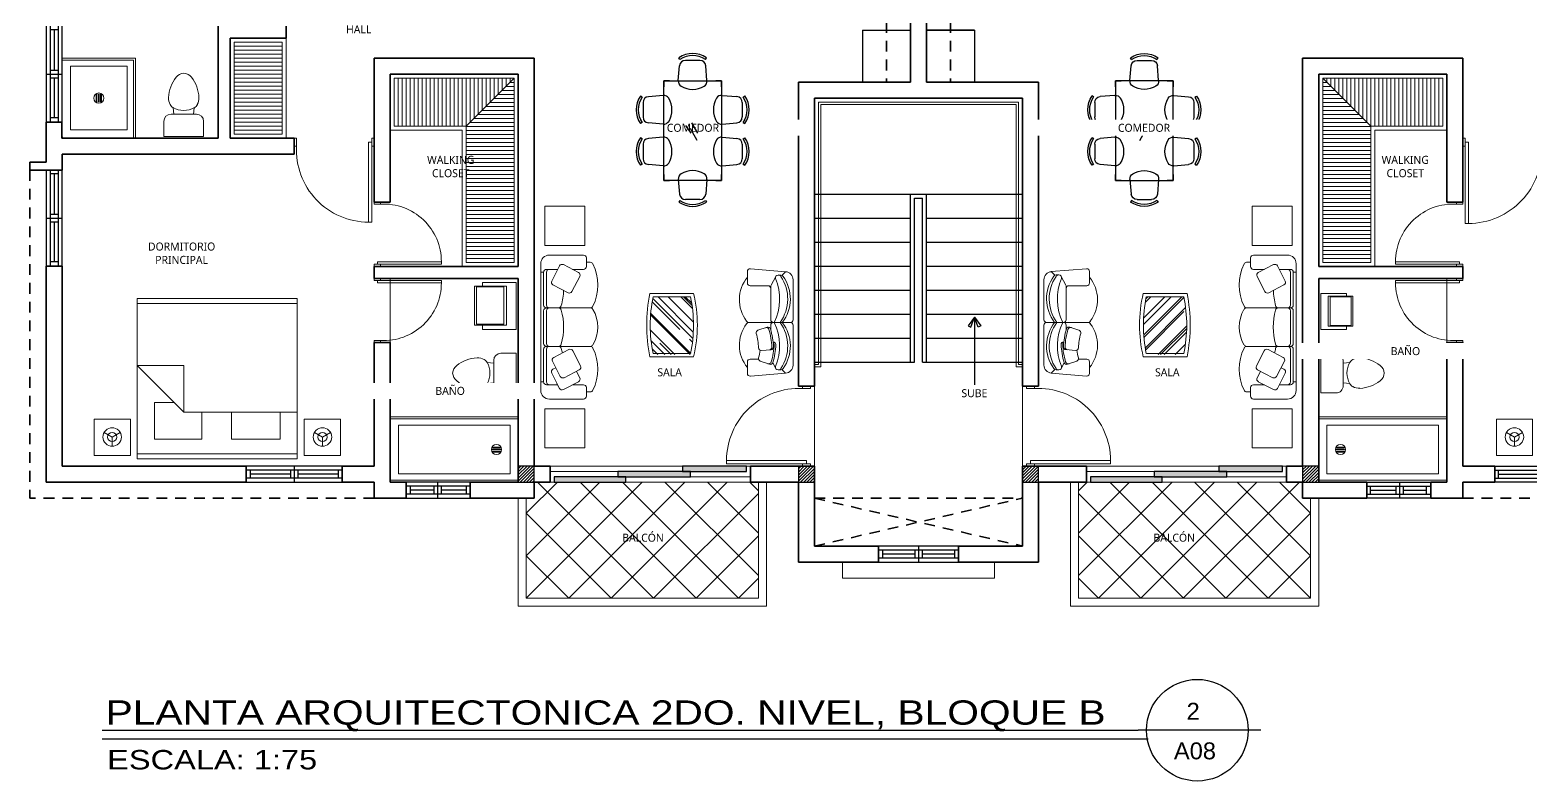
# Model space of a CAD drawing. Header units: feet. Extents: x -417 to 46, y -646 to -218.
# Drawn here: x -80.68 to -61.94, y -442.89 to -433.5 of the extents above; entities that cross this region are included whole.
import ezdxf
from ezdxf.enums import TextEntityAlignment as Align

# ---------------------------------------------------------------- set-up
doc = ezdxf.new("R2010")
doc.units = ezdxf.units.FT
doc.header["$MEASUREMENT"] = 0
doc.linetypes.add('HIDDEN', pattern=[0.375, 0.25, -0.125])
for name, color, linetype, lineweight in [('A-WALL', 4, 'Continuous', 25), ('closet', 8, 'Continuous', 5), ('FURN', 2, 'Continuous', 30), ('I-FURN', 2, 'Continuous', 0), ('muebles', 2, 'Continuous', 5), ('muros', 4, 'Continuous', 50), ('P-SANR-FIXT', 2, 'Continuous', 9), ('Piso', 8, 'Continuous', 9), ('puertas', 8, 'Continuous', 9), ('TXT', 2, 'Continuous', 9)]:
    doc.layers.add(name, color=color, linetype=linetype, lineweight=lineweight)
for name, color, linetype in [('AGUASNEGRAS', 4, 'Continuous'), ('COCINA', 2, 'Continuous'), ('columna', 9, 'Continuous'), ('escalera', 2, 'Continuous'), ('MB3', 8, 'Continuous'), ('PERT-VENT', 2, 'Continuous'), ('RELLENO', 8, 'Continuous'), ('textos', 7, 'Continuous'), ('TEXXT', 8, 'Continuous')]:
    doc.layers.add(name, color=color, linetype=linetype)
doc.styles.add('ads', font='trebuc.ttf', dxfattribs={"height": 0.14})
doc.styles.add('DAMIAN', font='arial.ttf', dxfattribs={"height": 0.12})

# ---------------------------------------------------------------- blocks, each defined once
blk = doc.blocks.new('Toilet_-_Tank_-_3D_4840 - 17_ High_ Seat Not Visible-536545-Nivel 1')
at = {"layer": 'P-SANR-FIXT'}
for p, q in [((0.248, 0.489), (-0.248, 0.489)), ((-0.248, 0.489), (-0.248, 0.298)), ((0.248, 0.298), (0.248, 0.489)), ((-0.159, 0.21), (-0.123, 0.21)), ((-0.123, 0.21), (-0.132, 0.127)), ((-0.123, 0.21), (0.123, 0.21)), ((0.132, 0.127), (0.123, 0.21)), ((0.123, 0.21), (0.159, 0.21))]:
    blk.add_line(p, q, dxfattribs=at)
for centre, radius, start, end in [((-0.159, 0.298), 0.0889, 180, 270), ((0.159, 0.298), 0.0889, 270, 360), ((-0.023, 0.008), 0.167, 151.0596, 182.709), ((-0.083, 0.041), 0.0995, 119.8981, 151.0596), ((0, -0.104), 0.266, 90.1019, 119.8981), ((0, -0.104), 0.266, 60.1019, 89.8981), ((0.083, 0.041), 0.0995, 28.9404, 60.1019), ((0.023, 0.008), 0.167, 357.291, 28.9404), ((0.25, 0.021), 0.441, 182.709, 218.5058), ((-0.25, 0.021), 0.441, 321.4942, 357.291), ((0.011, -0.169), 0.136, 218.5058, 265.219), ((-0.011, -0.169), 0.136, 274.781, 321.4942)]:
    blk.add_arc(centre, radius, start, end, dxfattribs=at)
blk = doc.blocks.new('Shower_Stall_9385 - 1-684532-Nivel 1')
at = {"layer": 'P-SANR-FIXT'}
for p, q in [((-0.576, 0.533), (0.424, 0.533)), ((-0.576, -0.381), (-0.576, 0.533)), ((0.424, 0.508), (-0.551, 0.508)), ((-0.551, -0.381), (-0.551, 0.508)), ((-0.475, -0.279), (-0.475, 0.432)), ((-0.475, 0.432), (0.322, 0.432)), ((0.322, 0.432), (0.322, -0.279)), ((-0.121, 0.108), (-0.032, 0.108)), ((-0.032, 0.099), (-0.121, 0.099)), ((-0.121, 0.081), (-0.032, 0.081)), ((-0.032, 0.072), (-0.121, 0.072)), ((-0.121, 0.053), (-0.032, 0.053)), ((-0.032, 0.044), (-0.121, 0.044)), ((0.322, -0.279), (-0.475, -0.279)), ((-0.576, -0.381), (-0.551, -0.381)), ((-0.551, -0.381), (0.398, -0.381))]:
    blk.add_line(p, q, dxfattribs=at)
for centre, radius, start, end in [((-0.076, 0.076), 0.0635, 360, 180), ((-0.076, 0.076), 0.0635, 0, 180), ((-0.076, 0.076), 0.0635, 180, 360), ((-0.076, 0.076), 0.0635, 180, 360), ((-0.121, 0.103), 0.00444, 90, 270), ((-0.121, 0.076), 0.00444, 90, 270), ((-0.121, 0.049), 0.00444, 90, 270), ((-0.032, 0.103), 0.00444, 270, 90), ((-0.032, 0.076), 0.00444, 270, 90), ((-0.032, 0.049), 0.00444, 270, 90), ((0.398, -0.356), 0.0254, 270, 360)]:
    blk.add_arc(centre, radius, start, end, dxfattribs=at)
blk = doc.blocks.new('bath_sink_6127 - bath_sink_6127-V2-Nivel 1')
at = {"layer": 'I-FURN'}
for p, q in [((0.293, 0.297), (-0.127, 0.297)), ((-0.127, 0.297), (-0.127, -0.29)), ((0.395, 0.244), (-0.005, 0.244)), ((-0.005, 0.244), (-0.005, -0.245)), ((0.025, -0.234), (0.025, 0.233)), ((0.025, 0.233), (0.369, 0.233)), ((0.293, 0.244), (0.293, 0.297)), ((0.369, 0.233), (0.369, -0.234)), ((0.395, -0.245), (0.395, 0.244)), ((0.293, -0.29), (-0.127, -0.29)), ((-0.005, -0.245), (0.395, -0.245)), ((0.369, -0.234), (0.025, -0.234)), ((0.293, -0.29), (0.293, -0.245))]:
    blk.add_line(p, q, dxfattribs=at)
blk = doc.blocks.new('A$C4D292AF4')
at = {"layer": 'puertas'}
for points in [[(0.03, 0.05), (0.07, 0.05), (0.07, 1.05), (0.03, 1.05)], [(0, 0), (0.03, 0), (0.03, 0.1), (0, 0.1)], [(0.97, 0), (1, 0), (1, 0.1), (0.97, 0.1)]]:
    blk.add_lwpolyline(points, close=True, dxfattribs=at)
blk.add_arc((0.068, 0.147), 0.903, 357.0481, 89.8556, dxfattribs=at)
blk = doc.blocks.new('A$C074D4DC8')
at = {"layer": 'FURN'}
blk.add_line((0.042, 0.342), (0.042, -0.198), dxfattribs=at)
for points in [[(0.042, 0.342), (-0.008, 0.274), (0.012, 0.262), (0.042, 0.342)], [(0.042, 0.342), (0.092, 0.274), (0.072, 0.262), (0.042, 0.342)]]:
    blk.add_lwpolyline(points, dxfattribs=at)
blk = doc.blocks.new('A$C45091238')
for points in [[(1.653, 0.133), (2.45, 0.133), (2.45, 0.2), (1.653, 0.2)], [(0.05, 0), (0.946, 0), (0.946, 0.067), (0.05, 0.067)], [(0.846, 0.067), (1.753, 0.067), (1.753, 0.133), (0.846, 0.133)]]:
    blk.add_hatch(color=256).paths.add_polyline_path(points)
at = {"layer": 'PERT-VENT', "extrusion": (-6.28888e-16, -1.94037e-15, -1)}
for points in [[(-1.653, 0.133), (-2.45, 0.133), (-2.45, 0.2), (-1.653, 0.2)], [(-0.05, 0), (-0.946, 0), (-0.946, 0.067), (-0.05, 0.067)], [(-0.846, 0.067), (-1.753, 0.067), (-1.753, 0.133), (-0.846, 0.133)]]:
    blk.add_lwpolyline(points, close=True, dxfattribs=at)
at = {"layer": 'Piso'}
for p, q in [((0, 0.2), (2.5, 0.2)), ((0, 0), (2.5, 0))]:
    blk.add_line(p, q, dxfattribs=at)
at = {"layer": 'Piso', "extrusion": (-6.28888e-16, -1.94037e-15, -1)}
for p, q in [((0.896, 0.133), (0, 0.133)), ((1.753, 0.067), (2.5, 0.067))]:
    blk.add_line(p, q, dxfattribs=at)
blk = doc.blocks.new('A$C154754DE')
at = {"layer": 'muebles', "color": 2, "linetype": 'Continuous'}
for p, q in [((1.505, 3.079, 224.56), (1.958, 3.079, 224.56)), ((1.505, 2.626, 224.56), (1.505, 3.079, 224.56)), ((1.958, 2.626, 224.56), (1.958, 3.079, 224.56)), ((1.505, 2.626, 224.56), (1.958, 2.626, 224.56)), ((1.505, 0.453, 224.56), (1.958, 0.453, 224.56)), ((1.505, 0.453, 224.56), (1.505, 0, 224.56)), ((1.958, 0.453, 224.56), (1.958, 0, 224.56)), ((1.505, 0, 224.56), (1.958, 0, 224.56))]:
    blk.add_line(p, q, dxfattribs=at)
at = {"layer": 'muebles', "color": 8, "linetype": 'Continuous'}
for p, q in [((1.729, 2.853, 224.56), (1.672, 2.953, 224.56)), ((1.729, 2.853, 224.56), (1.672, 2.754, 224.56)), ((1.729, 2.853, 224.56), (1.844, 2.853, 224.56)), ((1.729, 0.226, 224.56), (1.672, 0.326, 224.56)), ((1.729, 0.226, 224.56), (1.672, 0.126, 224.56)), ((1.729, 0.226, 224.56), (1.844, 0.226, 224.56))]:
    blk.add_line(p, q, dxfattribs=at)
at = {"layer": 'muebles', "linetype": 'Continuous'}
for p, q in [((0, 2.54, 224.56), (2, 2.54, 224.56)), ((0, 0.54, 224.56), (0, 2.54, 224.56)), ((0.061, 2.54, 224.56), (0.061, 0.54, 224.56)), ((1.419, 1.958, 224.56), (0.837, 2.54, 224.56)), ((0.837, 2.54, 224.56), (0.837, 1.958, 224.56)), ((1.939, 0.54, 224.56), (1.939, 2.54, 224.56)), ((2, 2.54, 224.56), (2, 0.54, 224.56)), ((1.296, 2.326, 224.56), (1.755, 2.326, 224.56)), ((1.296, 2.081, 224.56), (1.296, 2.326, 224.56)), ((1.755, 2.326, 224.56), (1.755, 1.734, 224.56)), ((0.837, 1.958, 224.56), (1.419, 1.958, 224.56)), ((1.419, 0.54, 224.56), (1.419, 1.958, 224.56)), ((1.755, 1.734, 224.56), (1.419, 1.734, 224.56)), ((1.419, 1.364, 224.56), (1.755, 1.364, 224.56)), ((1.755, 1.364, 224.56), (1.755, 0.754, 224.56)), ((1.755, 0.754, 224.56), (1.419, 0.754, 224.56)), ((2, 0.54, 224.56), (0, 0.54, 224.56))]:
    blk.add_line(p, q, dxfattribs=at)
at = {"layer": 'muebles', "color": 8, "linetype": 'Continuous', "extrusion": (0, 0, -1)}
for centre, major_axis, start_param, end_param in [((1.729, 2.853, 224.56), (-0.0814, -0.0814), -1.570796, 4.712389), ((1.729, 0.226, 224.56), (-0.0407, 0.0407), 1.570796326794897, 7.853981633974483)]:
    blk.add_ellipse(centre, major_axis=major_axis, ratio=1, start_param=start_param, end_param=end_param, dxfattribs=at)
at = {"layer": 'muebles', "color": 8, "linetype": 'Continuous'}
for centre, major_axis, start_param, end_param in [((1.729, 2.853, 224.56), (-0.0407, -0.0407), 1.570796326794897, 7.853981633974483), ((1.729, 0.226, 224.56), (-0.0814, 0.0814), -1.570796, 4.712389)]:
    blk.add_ellipse(centre, major_axis=major_axis, ratio=1, start_param=start_param, end_param=end_param, dxfattribs=at)
blk = doc.blocks.new('A$C5D053580')
at = {"color": 8}
for p, q in [((0.761, 1.017), (0.69, 1.123)), ((0.845, 0.914), (0.753, 1.083)), ((0.855, 1.016), (0.772, 1.159))]:
    blk.add_line(p, q, dxfattribs=at)
at = {"layer": 'FURN'}
for p, q in [((0.585, 1.746, -0.375), (0.602, 1.952, -0.375)), ((0.608, 2.04, -0.375), (0.592, 2.062, -0.375)), ((0.884, 2.026, -0.375), (0.683, 2.026, -0.375)), ((0.96, 2.04, -0.375), (0.975, 2.062, -0.375)), ((0.983, 1.746, -0.375), (0.965, 1.952, -0.375)), ((0.082, 1.516, -0.375), (0.059, 1.532, -0.375)), ((0.375, 1.54, -0.375), (0.169, 1.522, -0.375)), ((1.192, 1.54, -0.375), (1.398, 1.523, -0.375)), ((1.486, 1.517, -0.375), (1.508, 1.533, -0.375)), ((0.095, 1.441, -0.375), (0.095, 1.24, -0.375)), ((1.472, 1.442, -0.375), (1.472, 1.241, -0.375)), ((0.082, 1.164, -0.375), (0.059, 1.149, -0.375)), ((0.375, 1.141, -0.375), (0.169, 1.159, -0.375)), ((1.192, 1.142, -0.375), (1.398, 1.16, -0.375)), ((1.486, 1.165, -0.375), (1.508, 1.15, -0.375)), ((0.082, 0.937, -0.375), (0.059, 0.953, -0.375)), ((0.095, 0.862, -0.375), (0.095, 0.661, -0.375)), ((0.375, 0.96, -0.375), (0.169, 0.943, -0.375)), ((1.192, 0.96, -0.375), (1.398, 0.943, -0.375)), ((1.472, 0.862, -0.375), (1.472, 0.661, -0.375)), ((1.486, 0.937, -0.375), (1.508, 0.953, -0.375)), ((0.082, 0.585, -0.375), (0.059, 0.57, -0.375)), ((0.375, 0.562, -0.375), (0.169, 0.58, -0.375)), ((1.192, 0.562, -0.375), (1.398, 0.58, -0.375)), ((1.486, 0.585, -0.375), (1.508, 0.57, -0.375)), ((0.585, 0.375, -0.375), (0.602, 0.169, -0.375)), ((0.983, 0.375, -0.375), (0.965, 0.169, -0.375)), ((0.608, 0.082, -0.375), (0.592, 0.059, -0.375)), ((0.884, 0.095, -0.375), (0.683, 0.095, -0.375)), ((0.96, 0.082, -0.375), (0.975, 0.059, -0.375))]:
    blk.add_line(p, q, dxfattribs=at)
at = {"layer": 'FURN', "linetype": 'Continuous'}
for p, q in [((0.384, 1.741, 0.375), (1.184, 1.741, 0.375)), ((0.384, 0.361, 0.375), (0.384, 1.741, 0.375)), ((1.184, 1.741, 0.375), (1.184, 0.361, 0.375)), ((1.184, 0.361, 0.375), (0.384, 0.361, 0.375))]:
    blk.add_line(p, q, dxfattribs=at)
at = {"layer": 'FURN'}
for centre, radius, start, end in [((0.784, 1.782, -0.375), 0.339, 55.6197, 124.3803), ((0.784, 1.782, -0.375), 0.312, 55.6197, 124.3803), ((0.683, 1.945, -0.375), 0.0813, 90, 175.0303), ((0.884, 1.945, -0.375), 0.0813, 4.9697, 90), ((0.665, 1.739, -0.375), 0.0813, 175.0303, 238.407), ((0.784, 1.931, -0.375), 0.307, 238.407, 301.593), ((0.902, 1.739, -0.375), 0.0813, 301.593, 4.9697), ((0.339, 1.34, -0.375), 0.339, 145.6197, 214.3803), ((0.339, 1.34, -0.375), 0.312, 145.6197, 214.3803), ((0.176, 1.441, -0.375), 0.0813, 94.9697, 180), ((0.382, 1.459, -0.375), 0.0813, 31.593, 94.9697), ((0.19, 1.34, -0.375), 0.307, 328.407, 31.593), ((1.378, 1.341, -0.375), 0.307, 148.407, 211.593), ((1.185, 1.46, -0.375), 0.0813, 85.0303, 148.407), ((1.391, 1.442, -0.375), 0.0813, 0, 85.0303), ((1.229, 1.341, -0.375), 0.312, 325.6197, 34.3803), ((1.229, 1.341, -0.375), 0.339, 325.6197, 34.3803), ((0.176, 1.24, -0.375), 0.0813, 180, 265.0303), ((0.382, 1.222, -0.375), 0.0813, 265.0303, 328.407), ((1.185, 1.223, -0.375), 0.0813, 211.593, 274.9697), ((1.391, 1.241, -0.375), 0.0813, 274.9697, 0), ((0.339, 0.761, -0.375), 0.339, 145.6197, 214.3803), ((0.339, 0.761, -0.375), 0.312, 145.6197, 214.3803), ((0.176, 0.862, -0.375), 0.0813, 94.9697, 180), ((0.382, 0.88, -0.375), 0.0813, 31.593, 94.9697), ((0.19, 0.761, -0.375), 0.307, 328.407, 31.593), ((1.378, 0.761, -0.375), 0.307, 148.407, 211.593), ((1.185, 0.88, -0.375), 0.0813, 85.0303, 148.407), ((1.391, 0.862, -0.375), 0.0813, 0, 85.0303), ((1.229, 0.761, -0.375), 0.312, 325.6197, 34.3803), ((1.229, 0.761, -0.375), 0.339, 325.6197, 34.3803), ((0.176, 0.661, -0.375), 0.0813, 180, 265.0303), ((1.391, 0.661, -0.375), 0.0813, 274.9697, 0), ((0.382, 0.643, -0.375), 0.0813, 265.0303, 328.407), ((0.665, 0.382, -0.375), 0.0813, 121.593, 184.9697), ((0.784, 0.19, -0.375), 0.307, 58.407, 121.593), ((0.902, 0.382, -0.375), 0.0813, 355.0303, 58.407), ((1.185, 0.643, -0.375), 0.0813, 211.593, 274.9697), ((0.784, 0.339, -0.375), 0.339, 235.6197, 304.3803), ((0.683, 0.176, -0.375), 0.0813, 184.9697, 270), ((0.784, 0.339, -0.375), 0.312, 235.6197, 304.3803), ((0.884, 0.176, -0.375), 0.0813, 270, 355.0303)]:
    blk.add_arc(centre, radius, start, end, dxfattribs=at)
at = {"layer": 'FURN', "linetype": 'Continuous'}
for points in [[(0.384, 1.741, -0.375), (0.384, 1.741, 0.375), (0.384, 1.661, 0.375), (0.384, 1.701, -0.375)], [(0.464, 1.741, 0.375), (0.424, 1.741, -0.375), (0.384, 1.741, -0.375), (0.384, 1.741, 0.375)], [(1.184, 0.361, 0.425), (0.384, 0.361, 0.425), (0.384, 1.741, 0.425), (1.184, 1.741, 0.425)], [(1.104, 1.741, 0.375), (1.144, 1.741, -0.375), (1.184, 1.741, -0.375), (1.184, 1.741, 0.375)], [(1.184, 1.741, -0.375), (1.184, 1.741, 0.375), (1.184, 1.661, 0.375), (1.184, 1.701, -0.375)], [(0.384, 0.361, -0.375), (0.384, 0.361, 0.375), (0.384, 0.441, 0.375), (0.384, 0.401, -0.375)], [(1.184, 0.361, -0.375), (1.184, 0.361, 0.375), (1.184, 0.441, 0.375), (1.184, 0.401, -0.375)], [(0.464, 0.361, 0.375), (0.424, 0.361, -0.375), (0.384, 0.361, -0.375), (0.384, 0.361, 0.375)], [(1.104, 0.361, 0.375), (1.144, 0.361, -0.375), (1.184, 0.361, -0.375), (1.184, 0.361, 0.375)]]:
    blk.add_3dface(points, dxfattribs=at)
blk = doc.blocks.new('A$C4CC40D8E')
at = {"layer": 'muebles'}
for p, q in [((0, 0.15, 0.013), (0, 2.375, 0.013)), ((0.15, 2.525, 0.013), (0.75, 2.525, 0.013)), ((0.8, 2.325, 0.013), (0.8, 2.475, 0.013)), ((0.8, 2.4, 0.013), (0.868, 2.4, 0.013)), ((0.05, 2.225, 0.013), (0, 2.225, 0.013)), ((0.05, 1.65, 0.013), (0.05, 2.225, 0.013)), ((0.1, 2.275, 0.013), (0.297, 2.275, 0.013)), ((0.1, 1.65, 0.013), (0.1, 2.225, 0.013)), ((0.191, 2.07, 0.013), (0.329, 2.337, 0.013)), ((0.396, 2.358, 0.013), (0.663, 2.221, 0.013)), ((0.557, 2.275, 0.013), (0.75, 2.275, 0.013)), ((0.684, 2.153, 0.013), (0.625, 2.039, 0.013)), ((0.264, 1.976, 0.013), (0.213, 2.003, 0.013)), ((0.1, 1.6, 0.013), (0.869, 1.6, 0.013)), ((0.05, 0.975, 0.013), (0.05, 1.55, 0.013)), ((0.1, 0.975, 0.013), (0.1, 1.55, 0.013)), ((0.05, 0.3, 0.013), (0.05, 0.875, 0.013)), ((0.1, 0.925, 0.013), (0.869, 0.925, 0.013)), ((0.1, 0.3, 0.013), (0.1, 0.875, 0.013)), ((0.05, 0.3, 0.013), (0, 0.3, 0.013)), ((0.1, 0.25, 0.013), (0.297, 0.25, 0.013)), ((0.557, 0.25, 0.013), (0.75, 0.25, 0.013)), ((0.8, 0.05, 0.013), (0.8, 0.2, 0.013)), ((0.8, 0.125, 0.013), (0.868, 0.125, 0.013)), ((0.15, 0, 0.013), (0.75, 0, 0.013))]:
    blk.add_line(p, q, dxfattribs=at)
at = {"layer": 'muebles', "elevation": 0.013}
for points in [[(0.698, 1.945), (0.56, 1.678, -0.414214), (0.493, 1.657), (0.226, 1.794, -0.414214), (0.205, 1.861), (0.342, 2.128, -0.414214), (0.41, 2.15), (0.676, 2.012, -0.414214)], [(0.684, 0.372), (0.547, 0.638, 0.414214), (0.48, 0.66), (0.213, 0.522, 0.414214), (0.191, 0.455), (0.329, 0.188, 0.414214), (0.396, 0.167), (0.663, 0.304, 0.414214)]]:
    blk.add_lwpolyline(points, format="xyb", close=True, dxfattribs=at)
at = {"layer": 'muebles'}
for centre, radius, start, end in [((0.15, 2.375, 0.013), 0.15, 90, 180), ((0.75, 2.475, 0.013), 0.05, 360, 90), ((0.868, 2.35, 0.013), 0.05, 23.8847, 90), ((0.162, 2, 0.013), 0.838, 333.776, 26.224), ((0.1, 2.225, 0.013), 0.05, 90, 180), ((0.15, 2.225, 0.013), 0.05, 90, 180), ((0.373, 2.314, 0.013), 0.05, 62.7398, 152.7398), ((0.64, 2.176, 0.013), 0.05, 332.7398, 62.7398), ((0.75, 2.325, 0.013), 0.05, 270, 360), ((0.236, 2.047, 0.013), 0.05, 152.7398, 242.7398), ((0.1, 1.65, 0.013), 0.05, 180, 270), ((0.1, 1.55, 0.013), 0.05, 90, 180), ((0.15, 1.65, 0.013), 0.05, 180, 270), ((0.15, 1.55, 0.013), 0.05, 90, 180), ((0.311, 1.65, 0.013), 0.05, 270, 347.1604), ((0.311, 1.55, 0.013), 0.05, 12.8396, 90), ((-0.718, 1.937, 0.013), 1.118, 344.5029, 348.573), ((0.868, 1.65, 0.013), 0.05, 270, 336.1153), ((0.869, 1.55, 0.013), 0.05, 25.9445, 90), ((-0.718, 1.262, 0.013), 1.118, 344.5029, 15.4971), ((0.399, 1.262, 0.013), 0.601, 329.0457, 30.9543), ((0.1, 0.975, 0.013), 0.05, 180, 270), ((0.1, 0.875, 0.013), 0.05, 90, 180), ((0.15, 0.975, 0.013), 0.05, 180, 270), ((0.15, 0.875, 0.013), 0.05, 90, 180), ((0.311, 0.975, 0.013), 0.05, 270, 347.1604), ((0.311, 0.875, 0.013), 0.05, 12.8396, 90), ((-0.718, 0.587, 0.013), 1.118, 1.5948, 15.4971), ((0.868, 0.875, 0.013), 0.05, 23.8847, 90), ((0.869, 0.975, 0.013), 0.05, 270, 334.0555), ((0.162, 0.525, 0.013), 0.838, 333.776, 26.224), ((0.1, 0.3, 0.013), 0.05, 180, 270), ((0.15, 0.3, 0.013), 0.05, 180, 270), ((0.15, 0.15, 0.013), 0.15, 180, 270), ((0.75, 0.2, 0.013), 0.05, 0, 90), ((0.75, 0.05, 0.013), 0.05, 270, 0), ((0.868, 0.175, 0.013), 0.05, 270, 336.1153)]:
    blk.add_arc(centre, radius, start, end, dxfattribs=at)
blk = doc.blocks.new('A$C6E953964')
at = {"layer": 'muebles'}
for p, q in [((1.358, 1.876), (1.206, 1.724)), ((1.432, 1.873), (1.859, 1.37)), ((1.316, 1.543), (1.206, 1.653)), ((1.527, 1.466), (1.366, 1.546)), ((1.666, 1.438), (1.552, 1.404)), ((1.751, 1.39), (1.716, 1.426)), ((1.252, 0.639), (0.704, 1.187)), ((1.008, 1.008), (0.928, 1.169)), ((1.239, 1.39), (1.356, 1.253)), ((1.279, 1.121), (1.282, 1.118)), ((1.85, 1.167), (1.323, 0.639)), ((1.859, 1.37), (1.763, 1.37)), ((0.519, 0.422), (0.959, 0.862)), ((1.091, 0.994), (1.029, 0.932)), ((0.015, 0.533), (0.167, 0.686)), ((0.475, 0.449), (0.238, 0.686)), ((0.724, 0.041), (1.252, 0.568)), ((0.018, 0.459), (0.521, 0.032)), ((0.453, 0.225), (0.506, 0.401)), ((0.501, 0.14), (0.465, 0.175)), ((0.521, 0.032), (0.521, 0.128))]:
    blk.add_line(p, q, dxfattribs=at)
for centre, radius, start, end in [((1.346, 1.144), 0.659, 95.5762, 172.3053), ((1.241, 1.689), 0.05, 135, 225), ((1.393, 1.841), 0.05, 40.2921, 135), ((0.711, 1.797), 1.001, 289.1764, 337.4282), ((1.201, 1.357), 0.05, 40.5997, 133.14), ((0.355, 2.044), 1.078, 323.4757, 331.2045), ((1.343, 1.501), 0.05, 63.7448, 151.2045), ((0.355, 2.044), 1.328, 317.1583, 331.5028), ((1.478, 1.435), 0.05, 331.5028, 63.7448), ((1.505, 1.421), 0.05, 331.5542, 63.7448), ((1.68, 1.39), 0.05, 45, 153.7448), ((1.686, 1.385), 0.05, 343.3506, 45), ((0.747, 0.545), 0.659, 97.6947, 174.4238), ((0.67, 1.15), 0.05, 45, 103.6093), ((0.741, 1.221), 0.05, 166.3907, 225), ((0.973, 1.192), 0.05, 118.7955, 206.2552), ((0.429, 2.18), 1.078, 298.7955, 313.14), ((0.429, 2.18), 1.328, 298.4972, 312.8417), ((0.429, 2.18), 1.358, 298.4458, 312.7903), ((0.992, 1.521), 0.758, 279.5275, 348.5153), ((1.054, 1.459), 0.72, 277.3329, 350.6734), ((1.315, 1.156), 0.05, 229.4003, 317.2097), ((1.292, 1.175), 0.05, 262.286, 317.1583), ((1.299, 1.243), 0.05, 312.8417, 40.5997), ((0.355, 2.044), 1.358, 317.2097, 331.5542), ((1.318, 1.22), 0.05, 312.7903, 40.5997), ((1.716, 1.355), 0.05, 345.2193, 45), ((1.744, 1.273), 0.15, 315, 40.2921), ((0.094, 1.18), 1.001, 292.5718, 340.8236), ((0.994, 0.826), 0.05, 45, 135), ((1.039, 1.057), 0.05, 206.2552, 298.4972), ((1.053, 1.03), 0.05, 206.2552, 298.4458), ((1.065, 0.897), 0.05, 135, 225), ((0.202, 0.65), 0.05, 45, 135), ((0.37, 0.899), 0.758, 281.4847, 350.4725), ((0.432, 0.837), 0.72, 279.3266, 352.6671), ((1.217, 0.604), 0.05, 315, 45), ((1.287, 0.674), 0.05, 225, 315), ((0.05, 0.498), 0.05, 135, 229.7079), ((0.51, 0.484), 0.05, 225, 315), ((0.554, 0.387), 0.05, 135, 163.0552), ((0.501, 0.211), 0.05, 116.2552, 225), ((0.507, 0.205), 0.05, 225, 286.6494), ((0.536, 0.175), 0.05, 225, 284.7807), ((0.618, 0.147), 0.15, 229.7079, 315)]:
    blk.add_arc(centre, radius, start, end, dxfattribs=at)
blk = doc.blocks.new('A$C00990124')
at = {"layer": 'RELLENO', "ltscale": 0.4}
h = blk.add_hatch(dxfattribs=at)
h.set_pattern_fill('AR-RROOF', color=256, scale=0.008831, angle=585, style=0)
h.set_pattern_definition([(315, (-222.8446, 143.9424), (0.19032512, -0.50753365), [3.3645046, -0.4486006, 1.1215015, -0.2243003]), (315, (-222.71296, 143.65215), (-0.36954794, -0.0523394), [0.6729009, -0.0740191, 1.3458018, -0.1682252]), (315, (-222.90011, 143.72828), (0.71847733, -0.93100705), [1.79440245, -0.3140204, 0.8972012, -0.2243003])])
h.paths.add_polyline_path([(0.548, 0.748), (0.08, 0.748, 0.101119), (0.08, 0.028), (0.548, 0.028, 0.101119)])
at = {"layer": 'muebles'}
for p, q in [((0.08, 0.748, 449.107), (0.548, 0.748, 449.107)), ((0.548, 0.038, 449.107), (0.08, 0.038, 449.107))]:
    blk.add_line(p, q, dxfattribs=at)
at = {"layer": 'muebles', "elevation": 449.107}
blk.add_lwpolyline([(0.04, 0.791), (0.587, 0.791, -0.117641), (0.587, 0), (0.04, 0, -0.100473), (0.04, 0.791)], format="xyb", close=True, dxfattribs=at)
at = {"layer": 'muebles'}
for centre, start, end in [((1.791, 0.393, 449.107), 168.2811, 191.7189), ((-1.162, 0.393, 449.107), 348.2811, 11.7189)]:
    blk.add_arc(centre, 1.747, start, end, dxfattribs=at)
blk = doc.blocks.new('A$C74E0362C')
at = {"layer": 'PERT-VENT', "extrusion": (-2.36783e-12, 8.94772e-16, -1)}
for p, q in [((1, 0.2), (0, 0.2)), ((0.5, 0.2), (0.5, 0)), ((1, 0.15), (0, 0.15)), ((1, 0.05), (0, 0.05)), ((0.054, 0.05), (0.054, 0.15)), ((0.453, 0.1), (0.054, 0.1)), ((0.453, 0.15), (0.453, 0.05)), ((0.547, 0.15), (0.547, 0.05)), ((0.953, 0.1), (0.547, 0.1)), ((0.953, 0.05), (0.953, 0.15)), ((0, 0), (1, 0))]:
    blk.add_line(p, q, dxfattribs=at)
blk = doc.blocks.new('A$C24CF40E6')
at = {"layer": 'P-SANR-FIXT', "extrusion": (-2.36783e-12, 8.94772e-16, -1)}
for p, q in [((0, 0.814), (1.6, 0.814)), ((1.6, 0.789), (0, 0.789)), ((1.6, 0.814), (1.6, 0.789)), ((1.6, 0.025), (1.6, 0.789)), ((0.102, 0.713), (1.498, 0.713)), ((1.498, 0.713), (1.498, 0.102)), ((1.283, 0.439), (1.373, 0.439)), ((1.373, 0.43), (1.283, 0.43)), ((1.283, 0.412), (1.373, 0.412)), ((1.373, 0.403), (1.283, 0.403)), ((1.283, 0.384), (1.373, 0.384)), ((1.373, 0.375), (1.283, 0.375)), ((1.498, 0.102), (0.102, 0.102))]:
    blk.add_line(p, q, dxfattribs=at)
at = {"layer": 'P-SANR-FIXT', "extrusion": (2.36783e-12, 8.94772e-16, -1)}
for p, q in [((0, 0.814), (0, 0.789)), ((0, 0.025), (0, 0.789)), ((0.102, 0.713), (0.102, 0.102))]:
    blk.add_line(p, q, dxfattribs=at)
at = {"layer": 'P-SANR-FIXT', "extrusion": (-2.36783e-12, -8.94772e-16, -1)}
for p, q in [((1.6, 0.025), (0, 0.025)), ((0, 0), (1.6, 0)), ((1.6, 0), (1.6, 0.025))]:
    blk.add_line(p, q, dxfattribs=at)
at = {"layer": 'P-SANR-FIXT', "extrusion": (2.36783e-12, -8.94772e-16, -1)}
blk.add_line((0, 0), (0, 0.025), dxfattribs=at)
at = {"layer": 'P-SANR-FIXT', "extrusion": (-2.36783e-12, 8.94772e-16, -1)}
for centre, radius, start, end in [((-1.328, 0.407), 0.0635, 0, 180), ((-1.328, 0.407), 0.0635, 0, 180), ((-1.328, 0.407), 0.0635, 180, 0), ((-1.328, 0.407), 0.0635, 180, 0), ((-1.283, 0.434), 0.00444, 270, 90), ((-1.283, 0.407), 0.00444, 270, 90), ((-1.283, 0.38), 0.00444, 270, 90), ((-1.373, 0.434), 0.00444, 90, 270), ((-1.373, 0.407), 0.00444, 90, 270), ((-1.373, 0.38), 0.00444, 90, 270)]:
    blk.add_arc(centre, radius, start, end, dxfattribs=at)
blk = doc.blocks.new('A$C18ED6237')
at = {"layer": 'PERT-VENT', "extrusion": (-2.36783e-12, 8.94772e-16, -1)}
for p, q in [((1.2, 0.2), (0, 0.2)), ((0.6, 0.2), (0.6, 0)), ((1.2, 0.15), (0, 0.15)), ((1.2, 0.05), (0, 0.05)), ((0.054, 0.05), (0.054, 0.15)), ((0.553, 0.1), (0.054, 0.1)), ((0.553, 0.15), (0.553, 0.05)), ((0.647, 0.15), (0.647, 0.05)), ((1.153, 0.1), (0.647, 0.1)), ((0, 0), (1.2, 0))]:
    blk.add_line(p, q, dxfattribs=at)
at = {"layer": 'PERT-VENT'}
blk.add_line((1.153, 0.05), (1.153, 0.15), dxfattribs=at)
blk = doc.blocks.new('A$C63475A66')
at = {"layer": 'PERT-VENT', "extrusion": (-2.36783e-12, 8.94772e-16, -1)}
for p, q in [((0.8, 0.2), (0, 0.2)), ((0.391, 0.2), (0.391, 0)), ((0.8, 0.15), (0, 0.15)), ((0.8, 0.05), (0, 0.05)), ((0, 0), (0.8, 0)), ((0.054, 0.05), (0.054, 0.15)), ((0.344, 0.1), (0.054, 0.1)), ((0.344, 0.15), (0.344, 0.05)), ((0.438, 0.15), (0.438, 0.05)), ((0.753, 0.1), (0.438, 0.1))]:
    blk.add_line(p, q, dxfattribs=at)
at = {"layer": 'PERT-VENT'}
blk.add_line((0.753, 0.05), (0.753, 0.15), dxfattribs=at)
blk = doc.blocks.new('A$C012446DC')
at = {"layer": 'Piso'}
h = blk.add_hatch(dxfattribs=at)
h.set_pattern_fill('ANSI31', color=256, scale=0.008571, angle=180)
h.set_pattern_definition([(225, (206536.064322, 1154820.960068), (0.0192434059784, -0.0192434059784), [])])
h.paths.add_polyline_path([(0, 0), (0.2, 0), (0.2, 0.2), (0, 0.2)])
at = {"layer": 'columna'}
blk.add_lwpolyline([(0.2, 0.2), (0, 0.2), (0, 0), (0.2, 0)], close=True, dxfattribs=at)
blk = doc.blocks.new('A$C791B5281')
at = {"layer": 'muros', "lineweight": 35}
blk.add_line((4.9, 10.3, 1.239), (5.1, 10.3, 1.239), dxfattribs=at)
for p in [(1.5, 10.1, 1.239), (4.9, 10.1, 1.239), (8.3, 10.1, 1.239), (0, 0, 1.239), (3.5, 0, 1.239), (6.3, 0, 1.239), (9.8, 0, 1.239)]:
    blk.add_blockref('A$C012446DC', p)

msp = doc.modelspace()

# ---------------------------------------------------------------- hatches: boundary and pattern name
at = {"layer": 'Piso'}
h = msp.add_hatch(dxfattribs=at)
h.set_pattern_fill('ANSI31', color=256, scale=0.4, angle=45, style=0)
h.set_pattern_definition([(90, (-78.128495, -434.8042), (-0.05, 7e-18), [])])
h.paths.add_polyline_path([(-76.1285, -434.7042), (-75.2285, -434.7042), (-74.6285, -434.1042), (-76.1285, -434.1042)])
h = msp.add_hatch(dxfattribs=at)
h.set_pattern_fill('ANSI31', color=256, scale=0.4, angle=315, style=0)
h.set_pattern_definition([(0, (-75.228495, -436.4084), (2e-17, 0.05), [])])
h.paths.add_polyline_path([(-75.2285, -434.7042), (-74.6285, -434.1042), (-74.6285, -436.4084), (-75.2285, -436.4084)])
h = msp.add_hatch(dxfattribs=at)
h.set_pattern_fill('ANSI31', color=256, scale=0.4, angle=45, style=0)
h.set_pattern_definition([(90, (-61.028495, -434.8042), (0.05, 7e-18), [])])
h.paths.add_polyline_path([(-63.0285, -434.7042), (-63.9285, -434.7042), (-64.5285, -434.1042), (-63.0285, -434.1042)])
h = msp.add_hatch(dxfattribs=at)
h.set_pattern_fill('ANSI31', color=256, scale=0.4, angle=315, style=0)
h.set_pattern_definition([(180, (-63.928495, -436.4084), (-2e-17, 0.05), [])])
h.paths.add_polyline_path([(-63.9285, -434.7042), (-64.5285, -434.1042), (-64.5285, -436.4084), (-63.9285, -436.4084)])
h = msp.add_hatch(dxfattribs=at)
h.set_pattern_fill('NET', color=256, scale=3, angle=45, style=0)
h.set_pattern_definition([(45, (-74.4785, -440.6042), (-0.265165, 0.265165), []), (135, (-74.4785, -440.6042), (-0.265165, -0.265165), [])])
h.paths.add_polyline_path([(-74.4785, -440.6042), (-74.4785, -439.3542), (-74.3785, -439.3542), (-74.3785, -439.1542), (-71.5785, -439.1542), (-71.5785, -440.6042)])
h = msp.add_hatch(dxfattribs=at)
h.set_pattern_fill('NET', color=256, scale=3, angle=45, style=0)
h.set_pattern_definition([(135, (-64.6785, -440.6042), (0.265165, 0.265165), []), (45, (-64.6785, -440.6042), (0.265165, -0.265165), [])])
h.paths.add_polyline_path([(-64.6785, -440.6042), (-64.6785, -439.3542), (-64.7785, -439.3542), (-64.7785, -439.1542), (-67.5785, -439.1542), (-67.5785, -440.6042)])

# ---------------------------------------------------------------- linework, layer by layer
at = {"layer": 'A-WALL', "lineweight": 35, "extrusion": (-2.36783e-12, 8.94772e-16, -1)}
for p, q in [((-69.6785, -434.1542), (-69.6785, -430.7542)), ((-69.4785, -434.1542), (-69.4785, -430.7542)), ((-78.3285, -433.4542), (-78.3285, -434.8546)), ((-77.4785, -433.6042), (-78.1785, -433.6042)), ((-78.1785, -434.8546), (-78.1785, -433.6042)), ((-74.3785, -433.8542), (-76.3785, -433.8542)), ((-76.3785, -433.8542), (-76.3785, -435.6554)), ((-74.3785, -438.9542), (-74.3785, -433.8542)), ((-76.1785, -434.0542), (-74.5785, -434.0542)), ((-76.1785, -435.6554), (-76.1785, -434.0542)), ((-74.5785, -434.0542), (-74.5785, -436.4584)), ((-71.0785, -434.1542), (-71.0785, -437.9542)), ((-71.0785, -434.1542), (-69.6785, -434.1542)), ((-69.4785, -434.1542), (-68.0785, -434.1542)), ((-68.0785, -434.1542), (-68.0785, -437.9542)), ((-70.8785, -437.9542), (-70.8785, -434.3542)), ((-70.8785, -434.3542), (-68.2785, -434.3542)), ((-68.2785, -437.9542), (-68.2785, -434.3542)), ((-78.1785, -434.8542), (-78.1785, -434.5542)), ((-80.2785, -434.6542), (-80.4785, -434.6542)), ((-80.4785, -435.1542), (-80.4785, -434.6542)), ((-80.2793, -434.8546), (-80.2793, -434.6575)), ((-78.3285, -434.8546), (-80.2793, -434.8546)), ((-77.3785, -434.8546), (-78.1785, -434.8546)), ((-77.3785, -435.0546), (-77.3785, -434.8546)), ((-80.2785, -435.0546), (-77.3785, -435.0546)), ((-80.6785, -435.2542), (-80.6785, -435.1542)), ((-76.1785, -435.6554), (-76.3785, -435.6554)), ((-80.4785, -436.4542), (-80.4785, -439.1542)), ((-80.2785, -438.9542), (-80.2785, -436.4542)), ((-76.3785, -436.4584), (-76.3785, -436.6084)), ((-74.5785, -436.4584), (-76.3785, -436.4584)), ((-76.3785, -436.6084), (-74.5785, -436.6084)), ((-74.5785, -436.6084), (-74.5785, -439.1542)), ((-76.1785, -437.4084), (-76.3785, -437.4084)), ((-76.3785, -437.4084), (-76.3785, -438.9542)), ((-76.1785, -439.1542), (-76.1785, -437.4084)), ((-71.0785, -437.9542), (-70.8785, -437.9542)), ((-77.9785, -438.9542), (-80.2785, -438.9542)), ((-77.9785, -439.1542), (-77.9785, -438.9542)), ((-76.3785, -438.9542), (-76.7785, -438.9542)), ((-76.7785, -438.9542), (-76.7785, -439.1542)), ((-76.7785, -438.9542), (-76.7785, -439.1542)), ((-74.1785, -438.9542), (-74.3785, -438.9542)), ((-71.6785, -438.9542), (-71.6785, -439.1542)), ((-70.8785, -438.9542), (-71.6785, -438.9542)), ((-70.8785, -439.9542), (-70.8785, -438.9542)), ((-68.2785, -439.9542), (-68.2785, -438.9542)), ((-80.4785, -439.1542), (-77.9785, -439.1542)), ((-76.3785, -439.1542), (-76.7785, -439.1542)), ((-76.3785, -439.1542), (-76.3785, -439.3542)), ((-76.1785, -439.1542), (-75.9785, -439.1542)), ((-75.1785, -439.1542), (-74.5785, -439.1542)), ((-74.1785, -439.1542), (-74.3785, -439.1542)), ((-74.3785, -439.3542), (-74.3785, -439.1542)), ((-71.6785, -439.1542), (-71.0785, -439.1542)), ((-71.0785, -440.1542), (-71.0785, -439.1542)), ((-68.0785, -440.1542), (-68.0785, -439.1542)), ((-76.3785, -439.3542), (-75.9785, -439.3542)), ((-75.1785, -439.3542), (-74.3785, -439.3542)), ((-70.8785, -439.9542), (-70.0785, -439.9542)), ((-70.0785, -439.9542), (-70.0785, -440.1542)), ((-68.2785, -439.9542), (-69.0785, -439.9542)), ((-69.0785, -439.9542), (-69.0785, -440.1542)), ((-71.0785, -440.1542), (-70.0785, -440.1542)), ((-68.0785, -440.1542), (-69.0785, -440.1542))]:
    msp.add_line(p, q, dxfattribs=at)
at = {"layer": 'A-WALL', "lineweight": 35, "extrusion": (-2.36659e-12, 8.94772e-16, -1)}
for p, q in [((-64.7785, -438.9542), (-64.7785, -433.8542)), ((-64.7785, -433.8542), (-62.7785, -433.8542)), ((-62.7785, -433.8542), (-62.7785, -435.6554)), ((-64.5785, -434.0542), (-64.5785, -436.4584)), ((-62.9785, -434.0542), (-64.5785, -434.0542)), ((-62.9785, -435.6554), (-62.9785, -434.0542)), ((-62.9785, -435.6554), (-62.7785, -435.6554)), ((-64.5785, -436.4584), (-62.7785, -436.4584)), ((-62.7785, -436.4584), (-62.7785, -436.6084)), ((-64.5785, -436.6084), (-64.5785, -439.1542)), ((-62.7785, -436.6084), (-64.5785, -436.6084)), ((-62.9785, -439.1542), (-62.9785, -437.4084)), ((-62.9785, -437.4084), (-62.7785, -437.4084)), ((-62.7785, -437.4084), (-62.7785, -438.9542)), ((-68.2785, -438.9542), (-67.4785, -438.9542)), ((-67.4785, -438.9542), (-67.4785, -439.1542)), ((-64.9785, -438.9542), (-64.7785, -438.9542)), ((-62.7785, -438.9542), (-62.3785, -438.9542)), ((-62.3785, -438.9542), (-62.3785, -439.1542)), ((-62.3785, -438.9542), (-62.3785, -439.1542)), ((-67.4785, -439.1542), (-68.0785, -439.1542)), ((-64.9785, -439.1542), (-64.7785, -439.1542)), ((-62.7785, -439.1542), (-62.3785, -439.1542))]:
    msp.add_line(p, q, dxfattribs=at)
at = {"layer": 'A-WALL', "lineweight": 35}
for p, q in [((-80.2785, -435.2542), (-80.2785, -435.0546)), ((-80.6785, -435.1542), (-80.4785, -435.1542)), ((-80.6785, -435.2542), (-80.2785, -435.2542)), ((-80.4785, -435.2542), (-80.2785, -435.2542)), ((-68.0785, -437.9542), (-68.2785, -437.9542)), ((-74.1785, -438.9542), (-74.1785, -439.1542)), ((-64.9785, -438.9542), (-64.9785, -439.1542)), ((-75.9785, -439.1542), (-75.9785, -439.3542)), ((-75.1785, -439.1542), (-75.1785, -439.3542)), ((-63.9785, -439.1542), (-63.9785, -439.3542)), ((-63.1785, -439.1542), (-63.1785, -439.3542))]:
    msp.add_line(p, q, dxfattribs=at)
at = {"layer": 'A-WALL', "lineweight": 35, "extrusion": (2.36783e-12, 8.94772e-16, -1)}
for p, q in [((-64.7785, -439.3542), (-64.7785, -439.1542)), ((-63.9785, -439.1542), (-64.5785, -439.1542)), ((-62.9785, -439.1542), (-63.1785, -439.1542)), ((-62.7785, -439.1542), (-62.7785, -439.3542)), ((-63.9785, -439.3542), (-64.7785, -439.3542)), ((-62.7785, -439.3542), (-63.1785, -439.3542))]:
    msp.add_line(p, q, dxfattribs=at)
at = {"layer": 'AGUASNEGRAS', "extrusion": (-2.36783e-12, 8.94772e-16, -1)}
msp.add_line((-71.6785, -438.9542), (-71.6785, -439.1542), dxfattribs=at)
at = {"layer": 'AGUASNEGRAS', "extrusion": (-2.36659e-12, 8.94772e-16, -1)}
msp.add_line((-67.4785, -438.9542), (-67.4785, -439.1542), dxfattribs=at)
at = {"layer": 'closet'}
for p, q in [((-70.8285, -437.6842), (-70.8285, -434.4042)), ((-70.8285, -434.4042), (-68.3285, -434.4042)), ((-70.7985, -437.7142), (-70.7985, -434.4342)), ((-70.7985, -434.4342), (-68.3585, -434.4342)), ((-68.3585, -437.7142), (-68.3585, -434.4342)), ((-68.3285, -437.6842), (-68.3285, -434.4042)), ((-76.1785, -437.4084), (-76.1785, -436.6084)), ((-70.8285, -437.6842), (-70.8785, -437.6842)), ((-70.7985, -437.7142), (-70.8785, -437.7142)), ((-68.3585, -437.7142), (-68.2785, -437.7142)), ((-68.3285, -437.6842), (-68.2785, -437.6842))]:
    msp.add_line(p, q, dxfattribs=at)
at = {"layer": 'closet', "extrusion": (-2.36783e-12, 8.94772e-16, -1)}
for p, q in [((-76.1785, -434.7542), (-75.2785, -434.7542)), ((-75.2785, -434.7542), (-75.2785, -436.4584))]:
    msp.add_line(p, q, dxfattribs=at)
at = {"layer": 'closet', "extrusion": (-2.36659e-12, 8.94772e-16, -1)}
for p, q in [((-63.8785, -434.7542), (-63.8785, -436.4584)), ((-62.9785, -434.7542), (-63.8785, -434.7542))]:
    msp.add_line(p, q, dxfattribs=at)
at = {"layer": 'closet', "extrusion": (2.36783e-12, 8.94772e-16, -1)}
for p, q in [((-63.8785, -434.7542), (-63.8785, -436.4584)), ((-62.9785, -434.7542), (-63.8785, -434.7542))]:
    msp.add_line(p, q, dxfattribs=at)
at = {"layer": 'COCINA', "extrusion": (-2.36783e-12, 8.94772e-16, -1)}
for q in [(-69.6785, -433.5069), (-70.2785, -434.1542)]:
    msp.add_line((-70.2785, -433.5069), q, dxfattribs=at)
at = {"layer": 'COCINA', "extrusion": (-2.36659e-12, 8.94772e-16, -1)}
for p, q in [((-68.8785, -433.5069), (-69.4812, -433.5069)), ((-69.4798, -433.5057), (-68.8798, -433.5069)), ((-68.8785, -433.5069), (-68.8785, -434.1542))]:
    msp.add_line(p, q, dxfattribs=at)
at = {"layer": 'escalera'}
for p, q in [((-70.8785, -435.5542), (-69.6785, -435.5542)), ((-69.6785, -437.6542), (-69.6785, -435.5542)), ((-69.6785, -435.5542), (-69.4785, -435.5542)), ((-69.6285, -437.6542), (-69.6285, -435.6042)), ((-69.6285, -435.6042), (-69.5285, -435.6042)), ((-69.5285, -437.6542), (-69.5285, -435.6042)), ((-69.4785, -435.5542), (-68.2785, -435.5542)), ((-69.4785, -437.6542), (-69.4785, -435.5542)), ((-70.8785, -435.8542), (-69.6785, -435.8542)), ((-69.4785, -435.8542), (-68.2785, -435.8542)), ((-70.8785, -436.1542), (-69.6785, -436.1542)), ((-69.4785, -436.1542), (-68.2785, -436.1542)), ((-70.8785, -436.4542), (-69.6785, -436.4542)), ((-69.4785, -436.4542), (-68.2785, -436.4542)), ((-70.8785, -436.7542), (-69.6785, -436.7542)), ((-69.4785, -436.7542), (-68.2785, -436.7542)), ((-70.8785, -437.0542), (-69.6785, -437.0542)), ((-69.4785, -437.0542), (-68.2785, -437.0542)), ((-70.8785, -437.3542), (-69.6785, -437.3542)), ((-69.4785, -437.3542), (-68.2785, -437.3542)), ((-70.8785, -437.6542), (-69.6785, -437.6542)), ((-69.6785, -437.6542), (-69.6285, -437.6542)), ((-69.5285, -437.6542), (-69.4785, -437.6542)), ((-69.4785, -437.6542), (-68.2785, -437.6542))]:
    msp.add_line(p, q, dxfattribs=at)
at = {"layer": 'MB3', "linetype": 'HIDDEN', "lineweight": 35, "ltscale": 0.54, "extrusion": (-2.36783e-12, 8.94772e-16, -1)}
msp.add_line((-69.9785, -431.0542), (-69.9785, -434.1542), dxfattribs=at)
at = {"layer": 'MB3', "linetype": 'HIDDEN', "lineweight": 35, "ltscale": 0.54, "extrusion": (-2.36659e-12, 8.94772e-16, -1)}
msp.add_line((-69.1785, -431.0542), (-69.1785, -434.1542), dxfattribs=at)
at = {"layer": 'MB3', "linetype": 'HIDDEN', "lineweight": 35, "ltscale": 0.54}
for p, q in [((-80.6785, -435.2542), (-80.6785, -439.3542)), ((-76.3785, -439.3542), (-80.6785, -439.3542)), ((-70.8785, -439.3542), (-68.2785, -439.3542)), ((-70.8785, -439.9542), (-68.2785, -439.3542)), ((-70.8785, -439.3542), (-68.2785, -439.9542)), ((-62.7785, -439.3542), (-58.4785, -439.3542))]:
    msp.add_line(p, q, dxfattribs=at)
at = {"layer": 'muebles'}
for points in [[(-73.7477, -436.1965), (-74.2462, -436.1965), (-74.2462, -435.7065), (-73.7477, -435.7065)], [(-65.4093, -436.1965), (-64.9108, -436.1965), (-64.9108, -435.7065), (-65.4093, -435.7065)], [(-73.7477, -438.2369), (-74.2462, -438.2369), (-74.2462, -438.7269), (-73.7477, -438.7269)], [(-65.4093, -438.2369), (-64.9108, -438.2369), (-64.9108, -438.7269), (-65.4093, -438.7269)]]:
    msp.add_lwpolyline(points, close=True, dxfattribs=at)
at = {"layer": 'P-SANR-FIXT'}
for p, q in [((-71.5785, -439.1542), (-71.5785, -440.6042)), ((-71.4785, -439.1542), (-71.4785, -440.7042)), ((-67.6785, -439.1542), (-67.6785, -440.7042)), ((-67.5785, -439.1542), (-67.5785, -440.6042)), ((-74.5785, -439.3542), (-74.5785, -440.7042)), ((-74.4785, -439.3542), (-74.4785, -440.6042)), ((-64.6785, -439.3542), (-64.6785, -440.6042)), ((-64.5785, -439.3542), (-64.5785, -440.7042)), ((-74.5785, -440.7042), (-71.4785, -440.7042)), ((-74.4785, -440.6042), (-71.5785, -440.6042)), ((-64.5785, -440.7042), (-67.6785, -440.7042)), ((-64.6785, -440.6042), (-67.5785, -440.6042))]:
    msp.add_line(p, q, dxfattribs=at)
msp.add_lwpolyline([(-70.5285, -440.1542), (-70.5285, -440.3542), (-68.6285, -440.3542), (-68.6285, -440.1542)], dxfattribs=at)
at = {"layer": 'Piso'}
for p, q in [((-70.8785, -437.9542), (-70.8785, -438.9542)), ((-68.2785, -437.9542), (-68.2785, -438.9542))]:
    msp.add_line(p, q, dxfattribs=at)
for points in [[(-76.1285, -434.7042), (-75.2285, -434.7042), (-74.6285, -434.1042), (-76.1285, -434.1042)], [(-75.2285, -434.7042), (-74.6285, -434.1042), (-74.6285, -436.4084), (-75.2285, -436.4084)], [(-63.0285, -434.7042), (-63.9285, -434.7042), (-64.5285, -434.1042), (-63.0285, -434.1042)], [(-63.9285, -434.7042), (-64.5285, -434.1042), (-64.5285, -436.4084), (-63.9285, -436.4084)]]:
    msp.add_lwpolyline(points, close=True, dxfattribs=at)
at = {"layer": 'TEXXT', "color": 4}
for p in [(-79.7781, -442.2542), (-65.2999, -442.2542)]:
    msp.add_line(p, (-66.8341, -442.2542), dxfattribs=at)
at = {"layer": 'TEXXT', "color": 3}
msp.add_line((-79.7781, -442.3632), (-66.7104, -442.3632), dxfattribs=at)
at = {"layer": 'TEXXT', "color": 4}
msp.add_circle((-66.0943, -442.2542), 0.635, dxfattribs=at)

# ---------------------------------------------------------------- block references
at = {"rotation": 90}
msp.add_blockref('A$C18ED6237', (-80.2785, -434.6542), dxfattribs=at)
at = {"ltscale": 0.3, "xscale": -0.8999999999999773, "yscale": 0.9000000000000057, "zscale": 0.9}
msp.add_blockref('A$C5D053580', (-66.0519, -435.7078), dxfattribs=at)
for name, p in [('A$C24CF40E6', (-76.1785, -439.1542)), ('A$C18ED6237', (-77.9785, -439.1542)), ('A$C63475A66', (-75.9785, -439.3542)), ('A$C74E0362C', (-70.0785, -440.1542))]:
    msp.add_blockref(name, p)
at = {"xscale": -1}
for name, p in [('A$C24CF40E6', (-62.9785, -439.1542)), ('A$C18ED6237', (-61.1785, -439.1542)), ('A$C63475A66', (-63.1785, -439.3542))]:
    msp.add_blockref(name, p, dxfattribs=at)
at = {"layer": 'FURN'}
msp.add_blockref('A$C00990124', (-72.974, -437.5866), dxfattribs=at)
at = {"layer": 'FURN', "xscale": -1}
msp.add_blockref('A$C00990124', (-66.183, -437.5866), dxfattribs=at)
at = {"layer": 'FURN', "xscale": 1.5625, "yscale": 1.5625, "zscale": 1.5625}
msp.add_blockref('A$C074D4DC8', (-68.9438, -437.628), dxfattribs=at)
at = {"layer": 'I-FURN', "extrusion": (-2.36783e-12, 8.94772e-16, -1), "xscale": -1, "rotation": 180}
msp.add_blockref('bath_sink_6127 - bath_sink_6127-V2-Nivel 1', (74.7318, -436.9487), dxfattribs=at)
at = {"layer": 'I-FURN', "extrusion": (-2.36659e-12, 8.94772e-16, -1), "xscale": 0.766135555857522, "yscale": 0.766135555857522, "zscale": 0.766135555857522, "rotation": 180}
msp.add_blockref('bath_sink_6127 - bath_sink_6127-V2-Nivel 1', (64.4549, -437.0182), dxfattribs=at)
at = {"layer": 'muebles', "extrusion": (0.001083, -0.002614, 0.999996), "xscale": -0.670388400000006, "yscale": 0.6703883999999893, "zscale": 0.6703884000000084, "rotation": 135.000162156856}
msp.add_blockref('A$C6E953964', (-71.4691, -436.2623, 0.5774), dxfattribs=at)
at = {"layer": 'muebles', "extrusion": (-0.001083, -0.002614, 0.999996), "xscale": 0.6703883999999859, "yscale": 0.6703883999999859, "zscale": 0.6703883999999859, "rotation": 224.9998378431458}
msp.add_blockref('A$C6E953964', (-67.6878, -436.2619, 0.4989), dxfattribs=at)
at = {"layer": 'P-SANR-FIXT', "extrusion": (-2.36783e-12, 8.94772e-16, -1), "xscale": -1}
for name, p, rotation in [('Shower_Stall_9385 - 1-684532-Nivel 1', (79.8947, -434.4308), 90), ('Toilet_-_Tank_-_3D_4840 - 17_ High_ Seat Not Visible-536545-Nivel 1', (78.7576, -434.3477), 180), ('Toilet_-_Tank_-_3D_4840 - 17_ High_ Seat Not Visible-536545-Nivel 1', (75.0939, -437.7917), 90)]:
    msp.add_blockref(name, p, dxfattribs=dict(at, rotation=rotation))
at = {"layer": 'P-SANR-FIXT', "extrusion": (-2.36659e-12, 8.94772e-16, -1), "rotation": 269.9999999999968}
msp.add_blockref('Toilet_-_Tank_-_3D_4840 - 17_ High_ Seat Not Visible-536545-Nivel 1', (64.0631, -437.7917), dxfattribs=at)
at = {"layer": 'Piso'}
for p in [(-74.1785, -439.1542), (-67.4785, -439.1542)]:
    msp.add_blockref('A$C45091238', p, dxfattribs=at)
at = {"layer": 'puertas', "extrusion": (-2.36783e-12, 8.94772e-16, -1), "xscale": -1}
for p, rotation in [((76.3785, -434.8555), 180), ((70.9267, -438.9542), 270)]:
    msp.add_blockref('A$C4D292AF4', p, dxfattribs=dict(at, rotation=rotation))
at = {"layer": 'puertas', "extrusion": (-2.36659e-12, 8.94772e-16, -1)}
for p, xscale, yscale, zscale, rotation in [((62.7785, -434.8546), 1.016535099596069, 1.016535099596069, 1.016535099596069, 179.9999999999968), ((62.7785, -436.4554), -0.8000000000000114, 0.7999999999999972, 0.7999999999999994, 269.999999999998), ((62.7785, -436.6084), 0.8000000000000114, 0.8000000000000114, 0.8000000000000114, 269.999999999998)]:
    msp.add_blockref('A$C4D292AF4', p, dxfattribs=dict(at, xscale=xscale, yscale=yscale, zscale=zscale, rotation=rotation))
at = {"layer": 'puertas', "extrusion": (-2.36783e-12, 8.94772e-16, -1)}
for p, xscale, yscale, zscale, rotation in [((76.3785, -436.4554), 0.8000000000000114, 0.8000000000000114, 0.8000000000000114, 90), ((76.3785, -436.6084), -0.8000000000000114, 0.7999999999999972, 0.7999999999999995, 90.00000000000199)]:
    msp.add_blockref('A$C4D292AF4', p, dxfattribs=dict(at, xscale=xscale, yscale=yscale, zscale=zscale, rotation=rotation))
at = {"layer": 'puertas', "extrusion": (-2.36659e-12, 8.94772e-16, -1), "rotation": 89.99999999999675}
msp.add_blockref('A$C4D292AF4', (68.2285, -438.9542), dxfattribs=at)

# ---------------------------------------------------------------- texts
at = {"layer": 'textos', "color": 7, "style": 'DAMIAN', "width": 1.2}
for s, height, p in [('PLANTA ARQUITECTONICA 2DO. NIVEL, BLOQUE B', 0.303465, (-79.7336, -442.1851)), (' ESCALA: 1:75', 0.242772, (-79.8278, -442.7445))]:
    msp.add_text(s, height=height, dxfattribs=at).set_placement(p)
at = {"layer": 'TEXXT', "style": 'DAMIAN'}
for s, height, p in [('2', 0.2113, (-66.1461, -442.1231)), ('A08', 0.21134, (-66.1242, -442.6181))]:
    msp.add_text(s, height=height, dxfattribs=at).set_placement(p, align=Align.CENTER)
at = {"layer": 'TXT', "char_height": 0.1, "attachment_point": 2, "style": 'ads'}
for s, insert, width in [('WALKING\\PCLOSET', (-75.4218, -435.0766), 2.838), ('WALKING\\PCLOSET', (-63.4967, -435.0766), 2.838), ('SALA', (-72.6872, -437.7316), 2.838), ('SALA', (-66.4698, -437.7316), 2.838), ('SUBE', (-68.8798, -437.9925), 2.688), ('BALCÓN', (-73.0195, -439.7987), 2.838), ('BALCÓN', (-66.3828, -439.7987), 2.838)]:
    msp.add_mtext(s, dxfattribs=dict(at, insert=insert, width=width))

# ---------------------------------------------------------------- next in the draw order: texts
at = {"layer": 'TXT', "char_height": 0.1, "width": 2.838, "attachment_point": 2, "style": 'ads', "bg_fill": 2}
for s, insert in [('HALL', (-76.5715, -433.446)), ('COMEDOR', (-72.3963, -434.6761)), ('COMEDOR', (-66.7607, -434.6761)), ('DORMITORIO \\PPRINCIPAL', (-78.7844, -436.16)), ('BAÑO', (-63.4944, -437.467)), ('BAÑO', (-75.4297, -437.9637))]:
    msp.add_mtext(s, dxfattribs=dict(at, insert=insert))

# ---------------------------------------------------------------- next in the draw order: hatches: boundary and pattern name
at = {"layer": 'Piso'}
h = msp.add_hatch(dxfattribs=at)
h.set_pattern_fill('ANSI31', color=256, scale=0.4, angle=315, style=0)
h.set_pattern_definition([(0, (-78.128495, -434.8042), (2e-17, 0.05), [])])
h.paths.add_polyline_path([(-78.1285, -434.8042), (-77.5285, -434.8042), (-77.5285, -433.6542), (-78.1285, -433.6542)])

# ---------------------------------------------------------------- next in the draw order: linework, layer by layer
at = {"layer": 'A-WALL', "lineweight": 35}
for p, q in [((-77.4785, -433.6042), (-77.4785, -433.4542)), ((-80.4785, -436.4542), (-80.2785, -436.4542))]:
    msp.add_line(p, q, dxfattribs=at)
at = {"layer": 'closet'}
msp.add_line((-77.4785, -433.6042), (-77.4785, -434.8546), dxfattribs=at)
at = {"layer": 'Piso'}
msp.add_line((-62.9785, -437.4084), (-62.9785, -436.6084), dxfattribs=at)
msp.add_lwpolyline([(-78.1285, -434.8042), (-77.5285, -434.8042), (-77.5285, -433.6542), (-78.1285, -433.6542)], close=True, dxfattribs=at)

# ---------------------------------------------------------------- next in the draw order: block references
msp.add_blockref('A$C791B5281', (-74.5785, -439.1542, -1.2387))
at = {"ltscale": 0.3, "xscale": 0.9000000000000057, "yscale": 0.9000000000000057, "zscale": 0.9000000000000057}
msp.add_blockref('A$C5D053580', (-73.1051, -435.7078), dxfattribs=at)
at = {"rotation": 90}
msp.add_blockref('A$C18ED6237', (-80.2785, -436.4542), dxfattribs=at)
at = {"layer": 'FURN', "xscale": -1, "rotation": 90}
msp.add_blockref('A$C154754DE', (-76.7986, -436.8614), dxfattribs=at)
at = {"layer": 'FURN', "rotation": 270}
msp.add_blockref('A$C154754DE', (-62.3584, -436.8614), dxfattribs=at)
at = {"layer": 'muebles', "yscale": 0.7122876750000273, "rotation": 180}
for p, xscale, zscale in [((-74.2969, -436.3175), -0.7122876750000273, 0.712287675000016), ((-64.8601, -436.3175), 0.7122876750000273, 0.7122876750000273)]:
    msp.add_blockref('A$C4CC40D8E', p, dxfattribs=dict(at, xscale=xscale, zscale=zscale))

doc.saveas('drawing.dxf')
